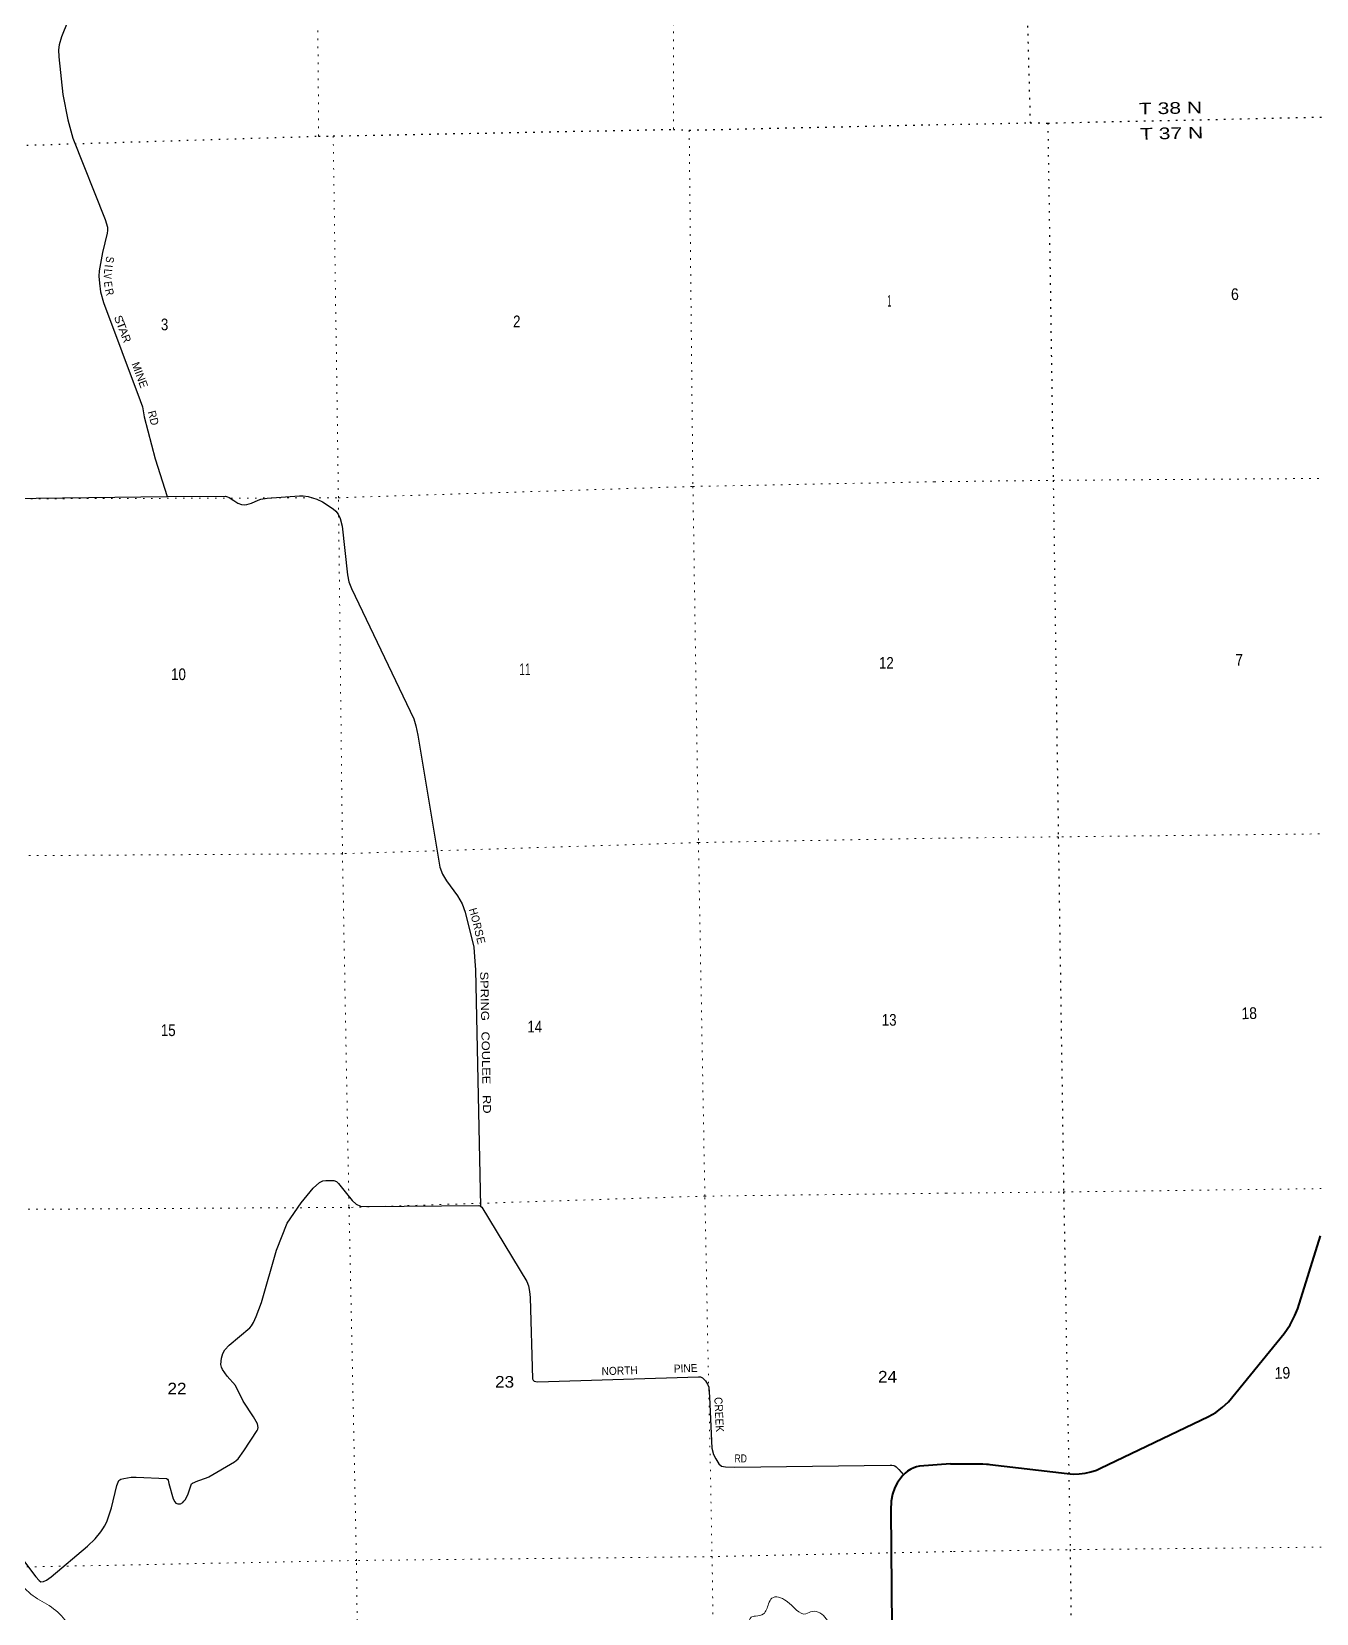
# Model space of a CAD drawing. Header units: feet. Extents: x 242557 to 489137, y 368785 to 557307.
# Drawn here: x 351951 to 371214, y 437158 to 460875 of the extents above; entities that cross this region are included whole.
import ezdxf
from ezdxf.enums import TextEntityAlignment as Align

# ---------------------------------------------------------------- set-up
doc = ezdxf.new("R2010")
doc.units = ezdxf.units.FT
doc.header["$LTSCALE"] = 80
doc.linetypes.add('DOTTED', pattern=[1.5, 0.3, -1.2])
for name, color, linetype, lineweight in [('26', 7, 'Continuous', 40), ('29', 7, 'Continuous', 25), ('30', 7, 'Continuous', 35), ('39', 7, 'Continuous', 13), ('6', 7, 'DOTTED', 25), ('7', 7, 'DOTTED', 13)]:
    doc.layers.add(name, color=color, linetype=linetype, lineweight=lineweight)

msp = doc.modelspace()

# ---------------------------------------------------------------- linework, layer by layer
at = {"layer": '26'}
for points in [[(365727.63, 439401.67), (366215.06, 439402.61), (366269.08, 439396.6), (366292.29, 439394.02), (366319.08, 439390.89), (367479.74, 439255.22), (367568.53, 439247.16), (367657.67, 439248.42), (367746.19, 439258.99), (367833.12, 439278.76), (367917.51, 439307.5), (367977.62, 439334.29), (369598.57, 440108.53), (369704.71, 440172.01), (369803.62, 440246.23), (369894.24, 440330.38), (369895.02, 440331.18), (370732.56, 441353.21), (370820.17, 441483.71), (370893.67, 441622.64), (370938.69, 441730.55), (371274.69, 442819.66)], [(365727.63, 439401.67), (365264.19, 439363.4), (365217.39, 439355.14), (365176.42, 439342.84), (365133.39, 439322.34), (365083.25, 439290.58), (365047.34, 439258.79), (365006.37, 439219.84), (364933.62, 439119.01), (364891.64, 439043.54), (364858.72, 438944.22), (364840.42, 438840.58), (364834.96, 438705.29), (364904.14, 430502.33)]]:
    msp.add_lwpolyline(points, dxfattribs=at)
at = {"layer": '29'}
for p, q in [((359542.37, 440630.66), (361947.95, 440707.16)), ((355047.81, 439477.27), (355132.7, 439596.4)), ((362492.07, 439350.59), (364825.54, 439382.99)), ((353148.95, 438742.11), (353229.82, 439075.23)), ((353335.19, 439182.71), (353442.23, 439201.37)), ((354009.3, 439105.59), (354074.41, 438874.85)), ((354297.93, 438948.75), (354343.96, 439087.17))]:
    msp.add_line(p, q, dxfattribs=at)
for points in [[(353005.16, 462296.37), (352396.29, 460798.56), (352362.21, 460675.37), (352353.68, 460604.35), (352359.93, 460495.43), (352416.3, 459932.94), (352490.96, 459552.74), (352567.76, 459275.81), (353052.86, 458057.04), (353087.43, 457942.19), (353087.43, 457894.82), (353081.47, 457851.6), (353012.62, 457564.9), (352964.35, 457288.49), (352959.98, 457206.56), (352965.68, 457102.9), (352983.29, 456975.85), (353026.42, 456813.37), (353577.48, 455345.63), (353612.9, 455246.87), (353637.33, 455098.53), (353802.4, 454468.01), (353982.29, 453902.54)], [(350443.31, 453858.63), (353982.29, 453902.54)], [(353982.29, 453902.54), (354857.9, 453908.68), (354888.68, 453900.39), (354914.71, 453889.73), (354983.39, 453842.65), (355042.53, 453805.66), (355099.33, 453785.52), (355144.31, 453779.6), (355176.93, 453782.8), (355246.08, 453804.47), (355345.49, 453851.69), (355385.74, 453862.5), (355484.6, 453877.4), (355965.63, 453916.97), (356022.44, 453916.97), (356097.28, 453904.82), (356226, 453864.87), (356309.45, 453825.23), (356469.79, 453720.39), (356512.39, 453682.49), (356546.12, 453639.13), (356578.67, 453575.91), (356606.55, 453460.76), (356688.7, 452731.16), (356708.86, 452626.15), (356745.63, 452526.42), (357681.43, 450569.06), (357712.44, 450463.72), (357743.18, 450328.07), (358070.3, 448345.41), (358110.09, 448239.71), (358169.71, 448141.73), (358334.28, 447919.47), (358403.59, 447799.17), (358448.79, 447671.71), (358578.75, 447145.47), (358592.42, 447002.25), (358604.64, 446806.51), (358678.47, 443266.26)], [(355315.83, 441608.2), (355394.96, 441818.07), (355621.35, 442602.95), (355783.98, 443006.65), (355990.91, 443316.45), (356173.22, 443534.8)], [(356173.22, 443534.8), (356268.19, 443617.19), (356315.38, 443641.92), (356363.53, 443650.34)], [(356363.53, 443650.34), (356479.43, 443648.67), (356522.12, 443632.93), (356552.79, 443606.3)], [(356552.79, 443606.3), (356671.1, 443455.57), (356756.18, 443348.5), (356815.97, 443293.35)], [(356815.97, 443293.35), (356881.67, 443266.41), (356974.69, 443256.68)], [(356974.69, 443256.68), (358655.85, 443275.41), (358678.47, 443266.26)], [(358678.47, 443266.26), (358698.54, 443248.42), (359373.83, 442135.36), (359399.91, 442069.35)], [(359399.91, 442069.35), (359415.64, 441986.91), (359423.5, 441892.17), (359460.49, 440675.2)], [(355245.49, 441469.22), (355279.41, 441519.26), (355315.83, 441608.2)], [(354912.54, 441180.7), (355220.98, 441440.56), (355245.49, 441469.22)], [(354796.69, 440984.1), (354819.85, 441056.05), (354849.07, 441107.77), (354912.54, 441180.7)], [(354814, 440816.88), (354797.38, 440851.43), (354788.39, 440889.66), (354796.69, 440984.1)], [(355277.15, 440104.69), (355120.79, 440339.34), (355004.9, 440576.97), (354884.79, 440715.53), (354814, 440816.88)], [(359460.49, 440675.2), (359471.59, 440655.79), (359487.32, 440642.3), (359509.79, 440633.31), (359542.37, 440630.66)], [(361947.95, 440707.16), (361978.35, 440703.02), (362009.81, 440689.52), (362054.48, 440645.03)], [(362054.48, 440645.03), (362086.21, 440597.33), (362102.87, 440549.22)], [(362102.87, 440549.22), (362115.84, 440398.05), (362150.43, 439633.42)], [(355344.99, 439944.7), (355337.83, 439999.21), (355277.15, 440104.69)], [(355132.7, 439596.4), (355333.33, 439900.27), (355342.32, 439922.76), (355344.99, 439944.7)], [(354605.12, 439206.38), (354992.88, 439430.32), (355019.84, 439450.56), (355047.81, 439477.27)], [(362150.43, 439633.42), (362172.73, 439538.24), (362208.14, 439473.2)], [(362208.14, 439473.2), (362253.63, 439398.82), (362293.22, 439366.13)], [(362293.22, 439366.13), (362357, 439353.85), (362492.07, 439350.59)], [(364825.54, 439382.99), (364849.71, 439380.85), (364876.67, 439376.35), (364894.65, 439369.6), (364911.12, 439356.72)], [(364911.12, 439356.72), (364952.42, 439315.27), (365022.71, 439235.37)], [(353229.82, 439075.23), (353246.23, 439126.76), (353256.78, 439150.58)], [(353256.78, 439150.58), (353286.68, 439171.73), (353335.19, 439182.71)], [(353442.23, 439201.37), (353515.89, 439200.96), (353973.48, 439179.48)], [(353973.48, 439179.48), (353987.25, 439169.48), (353996.79, 439153.74), (354009.3, 439105.59)], [(354343.96, 439087.17), (354347.92, 439098.65), (354360.84, 439108.77), (354440.15, 439143.95)], [(354440.15, 439143.95), (354571.52, 439189.72), (354605.12, 439206.38)], [(354074.41, 438874.85), (354097.91, 438829.94), (354113.64, 438811.95), (354127.7, 438805.21), (354140.62, 438801.68)], [(354140.62, 438801.68), (354159.16, 438799.59), (354182.75, 438801.84), (354215.25, 438819.58)], [(354215.25, 438819.58), (354234.44, 438838.94), (354255.22, 438868.17), (354297.93, 438948.75)], [(353044.73, 438465), (353077.69, 438533.13), (353148.95, 438742.11)], [(352901.28, 438276.78), (352988.92, 438382.47), (353029.37, 438440.93), (353044.73, 438465)], [(352087.84, 437630.71), (352129.38, 437638.18), (352172.07, 437658.42), (352242.42, 437707.04), (352786.98, 438164.1), (352901.28, 438276.78)], [(351841.09, 437931.92), (352015.48, 437707.78), (352061.96, 437649.42), (352087.84, 437630.71)]]:
    msp.add_lwpolyline(points, dxfattribs=at)
at = {"layer": '39'}
for points in [[(351255.22, 437589.78), (351432.45, 437823.4), (351681.68, 437711.84), (351940.56, 437444.67), (352215.39, 437275.02), (352450.78, 437061.95), (352772.16, 436539.22), (353140.12, 436013.53), (353251.5, 435829.94), (353622.69, 435514.8), (353943.73, 435182.3), (354275.4, 434914.81), (354520.59, 434540.06), (354846.97, 434151.02), (355117.86, 433714.13), (355352.94, 433339.14), (355484.9, 433052.82), (355773.03, 432656.81), (356040.69, 432359.5), (356483.86, 431991.39), (356667.12, 431671.87), (356975.25, 431110.37), (357364.63, 430269.47), (357585.01, 429918.43), (357884.78, 429455.91), (358152.24, 428729.53), (358319.1, 428419.74), (358518.78, 428177.5), (358880.66, 427301.55), (359088.73, 427003.71)], [(362802.84, 437117.55), (362925.4, 437150.77), (363000.75, 437302.29), (363051.37, 437386.45), (363266.64, 437344.93), (363560.21, 437151.43), (363656.41, 437188.08), (363865.17, 437077.6), (363928.72, 436864.56), (363875.98, 436521.3), (364089.72, 436370.46), (364205.79, 436071.63), (364082.5, 435894.7), (364023.74, 435725.35), (363879.77, 435568.18), (363720.38, 435291.24), (363511.38, 435148.74), (363311.96, 435204.8), (363168.91, 435446.34), (363075.43, 435642.49), (362833.18, 435889.81), (362786.35, 435991.93), (362572.95, 436215.63), (362497.43, 436509.34), (362491.94, 436835.05), (362636.6, 436961.88), (362698.07, 437013.91), (362738.55, 437099.86), (362802.84, 437117.55)]]:
    msp.add_spline(points, degree=3, dxfattribs=at)
at = {"layer": '6'}
msp.add_line((366841.03, 462522.5), (366922.56, 459506.82), dxfattribs=at)
for points in [[(365396.21, 459478.44), (366922.56, 459506.82), (367187.48, 459504.61), (372247.95, 459614.98), (372520.82, 459619.02), (377569.39, 459719.01), (377848.19, 459729.25), (382878.48, 459832.88), (383205.87, 459840.15), (384842.62, 459866.56)], [(348182.28, 459084.77), (350960.73, 459149.37), (351156.82, 459149.9), (356254.04, 459307.41), (356472.32, 459310.49), (361572.92, 459409.38), (361809.71, 459398.72), (365396.21, 459478.44)], [(367187.48, 459504.61), (367268.14, 454147.18), (367344.49, 448801.8), (367424.42, 443476.74), (367523.36, 438115.67), (367576.74, 433348.61), (367616.83, 430544.41), (367662.09, 427416.51)]]:
    msp.add_lwpolyline(points, dxfattribs=at)
at = {"layer": '7'}
for p, q in [((356254.04, 459307.41), (356231.72, 462349.87)), ((361574.9, 462436.51), (361572.92, 459409.38))]:
    msp.add_line(p, q, dxfattribs=at)
for points in [[(361809.71, 459398.72), (361866.25, 454055.17), (361948.97, 448716.28), (362045.51, 443391.87), (362153.51, 438009.05), (362228.76, 432643.67), (362357.49, 427326.09)], [(356989.7, 427241.19), (356882.07, 432607.84), (356821.63, 437945.23), (356708.82, 443259.41), (356611.39, 448549.11), (356550.94, 453886.5), (356472.32, 459310.49)], [(365484.56, 454125.94), (367268.14, 454147.18), (372595.11, 454184.54), (373817.77, 454201.5)], [(335031.66, 453530.62), (335217.71, 453527.87), (340563.75, 453679.04), (345893.42, 453750.91), (351220.63, 453867.91), (356550.94, 453886.5), (361866.25, 454055.17), (365484.56, 454125.94)], [(380599.71, 448973.56), (378033.17, 448950.15), (372701.27, 448862.09), (367344.49, 448801.8), (365572.78, 448781.53)], [(365572.78, 448781.53), (361948.97, 448716.28), (356611.39, 448549.11), (351315.18, 448516.48), (345983.95, 448424.34), (340636.27, 448343.96), (335324.77, 448185.5), (335112.58, 448183.17)], [(365660.67, 443458.52), (367424.42, 443476.74), (372764.82, 443546.78), (377534.57, 443572.92)], [(335192.75, 442885.79), (335431.33, 442884.57), (340714.91, 443007), (346063.05, 443067.15), (351417.27, 443214.47), (356747.87, 443245.88), (362042.98, 443414.08), (365660.67, 443458.52)], [(365749.36, 438085.76), (362153.51, 438009.05), (356823.51, 437951.34), (351476.39, 437846.69), (346182, 437735.17), (340821.16, 437611.99), (335516.6, 437534.2), (335273.73, 437533.35)], [(374166.72, 438195.93), (372847.99, 438167.15), (367597.7, 438114.53), (365749.36, 438085.76)]]:
    msp.add_lwpolyline(points, dxfattribs=at)

# ---------------------------------------------------------------- texts
at = {"layer": '30'}
for s, rotation, width, p in [('S', 260.094, 0.9, (353065.41, 457466.35)), ('L', 264.094, 0.9, (353037.24, 457282.09)), ('V', 270.411, 0.75, (353032.68, 457206.24)), ('E', 277.891, 0.85, (353039.83, 457077.77)), ('R', 284.866, 0.9, (353061.74, 456954.41)), ('S', 290.579, 1.1, (353204.14, 456539.17)), ('T', 290.579, 1.3, (353240.44, 456448.82)), ('A', 290.579, 1.15, (353274.88, 456357.15)), ('RD', 284.671, 0.95, (353717.75, 455067.7)), ('H', 286.526, 0.9, (358520.45, 447663.87)), ('O', 283.872, 0.85, (358548.51, 447560.02)), ('R', 283.872, 0.9, (358576.38, 447449.51)), ('SPRING   COULEE   RD', 271.195, 1.2, (358698.28, 445715.81))]:
    msp.add_text(s, height=120, rotation=rotation, dxfattribs=dict(at, width=width)).set_placement(p, align=Align.CENTER)
for s, rotation, p in [('I', 264.094, (353046.15, 457365.62)), ('R', 290.579, (353315.74, 456250.65)), ('MINE', 290.579, (353516.84, 455706.28)), ('S', 283.872, (358601.33, 447346.02)), ('E', 283.872, (358628.75, 447234.97))]:
    msp.add_text(s, height=120, rotation=rotation, dxfattribs=at).set_placement(p, align=Align.CENTER)
for s, rotation, width, p in [('PINE', 1.821, 0.95, (361580.9, 440767.86)), ('NORTH', 1.821, 0.95, (360497.95, 440729.21)), ('CREEK', 272.59, 0.95, (362186.9, 440398.33)), ('RD', 0.795, 0.8, (362491.1, 439420.58))]:
    msp.add_text(s, height=120, rotation=rotation, dxfattribs=dict(at, width=width)).set_placement(p)
at = {"layer": '6', "width": 1.35}
for s, p in [('T 38 N', (368554.72, 459631.39)), ('T 37 N', (368571.49, 459254.28))]:
    msp.add_text(s, height=175, rotation=1.249, dxfattribs=at).set_placement(p)
at = {"layer": '7', "width": 0.9}
for s, p in [('6', (369935.67, 456849.61)), ('7', (370001.06, 451367.76)), ('18', (370091.57, 446066.9)), ('19', (370589.9, 440674.19))]:
    msp.add_text(s, height=175, rotation=1.272, dxfattribs=at).set_placement(p)
at = {"layer": '7'}
for s, width, p in [('1', 0.4, (364780.26, 456751.19)), ('3', 0.85, (353888.98, 456396.98)), ('2', 0.85, (359169.45, 456443.31)), ('10', 0.85, (354042.36, 451152.43)), ('11', 0.65, (359263.3, 451226.4)), ('12', 0.85, (364656.02, 451322.94)), ('13', 0.85, (364698.03, 445970.16)), ('15', 0.85, (353887.97, 445814.42)), ('14', 0.85, (359383.98, 445868.34)), ('23', 1.1, (358898.81, 440542.42)), ('24', 1.1, (364640.7, 440619.16)), ('22', 1.1, (353986.73, 440441.12))]:
    msp.add_text(s, height=175, dxfattribs=dict(at, width=width)).set_placement(p)

doc.saveas('drawing.dxf')
